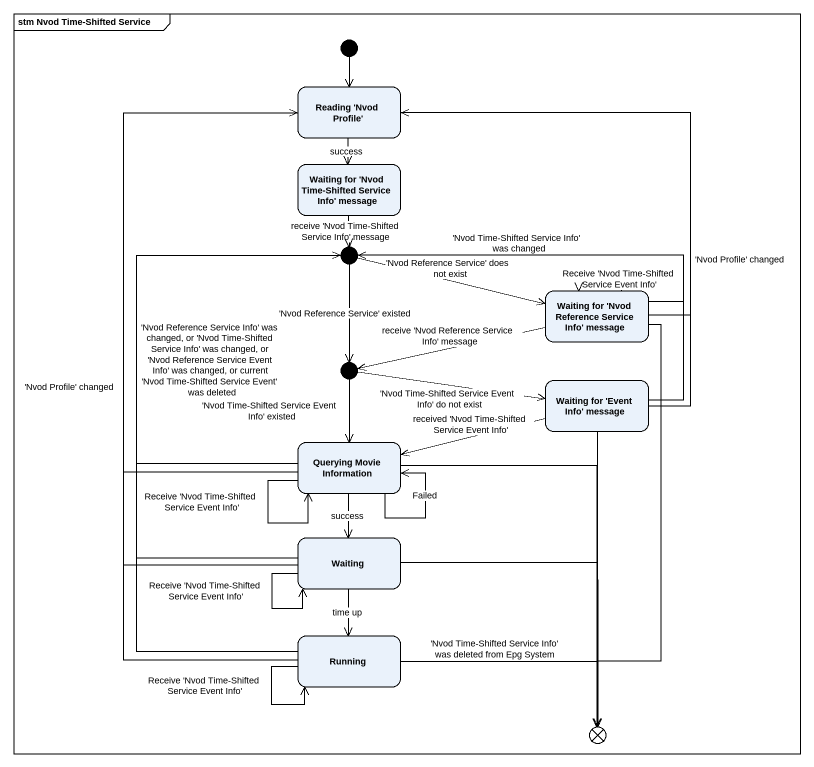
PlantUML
@startuml
mainframe stm Nvod Time-Shifted Service
hide empty description
state "Reading 'Nvod Profile'" as Reading_Nvod_Profile
state "Waiting for 'Nvod Time-Shifted Service Info' message" as Waiting_for_Nvod_Time
state junction1 <<choice>>
state "Waiting for 'Nvod Reference Service Info' message" as Waiting_for_Nvod_Reference
state junction2 <<choice>>
state "Waiting for 'Event Info' message" as Waiting_for_Event_Info
state "Querying Movie Information" as Querying_Movie_Information
state Waiting
state Running
state exit1 <<choice>>
[*] --> Reading_Nvod_Profile
Reading_Nvod_Profile --> Waiting_for_Nvod_Time : success
Waiting_for_Nvod_Time --> junction1 : receive 'Nvod Time-Shifted Service Info' message
junction1 -right-> Waiting_for_Nvod_Reference : 'Nvod Reference Service' does not exist
junction1 --> junction2 : 'Nvod Reference Service' existed
Waiting_for_Nvod_Reference -up-> Reading_Nvod_Profile
Waiting_for_Nvod_Reference -left-> junction1 : 'Nvod Time-Shifted Service Info' was changed
Waiting_for_Nvod_Reference --> Waiting_for_Nvod_Reference : Receive 'Nvod Time-Shifted Service Event Info'
Waiting_for_Nvod_Reference -left-> junction2 : receive 'Nvod Reference Service Info' message
Waiting_for_Nvod_Reference --> exit1
junction2 -right-> Waiting_for_Event_Info : 'Nvod Time-Shifted Service Event Info' do not exist
junction2 --> Querying_Movie_Information : 'Nvod Time-Shifted Service Event Info' existed
Waiting_for_Event_Info -up-> Reading_Nvod_Profile : 'Nvod Profile' changed
Waiting_for_Event_Info -up-> junction1
Waiting_for_Event_Info -left-> Querying_Movie_Information : received 'Nvod Time-Shifted Service Event Info'
Waiting_for_Event_Info --> exit1
Querying_Movie_Information -up-> Reading_Nvod_Profile
Querying_Movie_Information -up-> junction1 : 'Nvod Reference Service Info' was changed, or 'Nvod Time-Shifted Service Info' was changed, or 'Nvod Reference Service Event Info' was changed, or current 'Nvod Time-Shifted Service Event' was deleted
Querying_Movie_Information --> Querying_Movie_Information : Receive 'Nvod Time-Shifted Service Event Info'
Querying_Movie_Information --> Querying_Movie_Information : Failed
Querying_Movie_Information --> Waiting : success
Querying_Movie_Information --> exit1
Waiting -up-> Reading_Nvod_Profile
Waiting -up-> junction1
Waiting --> Waiting : Receive 'Nvod Time-Shifted Service Event Info'
Waiting --> Running : time up
Waiting --> exit1
Running -up-> Reading_Nvod_Profile : 'Nvod Profile' changed
Running -up-> junction1
Running --> Running : Receive 'Nvod Time-Shifted Service Event Info'
Running -right-> exit1 : 'Nvod Time-Shifted Service Info' was deleted from Epg System
@enduml
